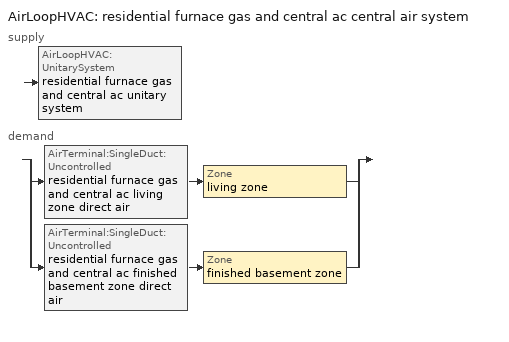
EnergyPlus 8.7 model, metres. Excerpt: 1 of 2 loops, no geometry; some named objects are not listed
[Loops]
AirLoopHVAC 'residential furnace gas and central ac central air system'
 supply: AirLoopHVAC:UnitarySystem 'residential furnace gas and central ac unitary system'
 demand: split
  | AirTerminal:SingleDuct:Uncontrolled 'residential furnace gas and central ac living zone direct air' > Zone 'living zone'
  | AirTerminal:SingleDuct:Uncontrolled 'residential furnace gas and central ac finished basement zone direct air' > Zone 'finished basement zone'
[ZoneControl:Thermostat] Control Object Type 1=ThermostatSetpoint:DualSetpoint
Name | Zone or ZoneList | Control Type Schedule | Control Name 1
finished basement zone Thermostat | finished basement zone | finished basement zone Thermostat Schedule | finished basement zone temperature setpoint
living zone Thermostat | living zone | living zone Thermostat Schedule | living zone temperature setpoint
[ThermostatSetpoint:DualSetpoint] Heating Setpoint Temperature Schedule=residential heating setpoint; Cooling Setpoint Temperature Schedule=residential cooling setpoint
finished basement zone temperature setpoint; living zone temperature setpoint
[AirTerminal:SingleDuct:Uncontrolled] Availability Schedule=Always On Discrete
Name | Maximum Air Flow Rate {m3/s}
residential furnace gas and central ac finished basement zone direct air | 0.0419697
residential furnace gas and central ac living zone direct air | 0.624938
[Zone equipment]
finished basement zone: residential furnace gas and central ac finished basement zone direct air
living zone: residential furnace gas and central ac living zone direct air
[AirLoopHVAC]
residential furnace gas and central ac central air system: Design Supply Air Flow Rate {m3/s}=0.666908
[Sizing:System]
residential furnace gas and central ac central air system: Type of Load to Size On=Sensible; Design Outdoor Air Flow Rate {m3/s}=Autosize; Central Heating Maximum System Air Flow Ratio=0.3; Preheat Design Temperature {C}=7; Preheat Design Humidity Ratio {kgWater/kgDryAir}=0.008; Precool Design Temperature {C}=12.8; Precool Design Humidity Ratio {kgWater/kgDryAir}=0.008; Central Cooling Design Supply Air Temperature {C}=12.8; Central Heating Design Supply Air Temperature {C}=16.7; Type of Zone Sum to Use=NonCoincident; 100% Outdoor Air in Cooling=Yes; 100% Outdoor Air in Heating=Yes; Central Cooling Design Supply Air Humidity Ratio {kgWater/kgDryAir}=0.0085; Central Heating Design Supply Air Humidity Ratio {kgWater/kgDryAir}=0.008; Cooling Supply Air Flow Rate Method=DesignDay; Cooling Supply Air Flow Rate {m3/s}=0; Cooling Supply Air Flow Rate Per Floor Area {m3/s-m2}=0.00996765; Cooling Fraction of Autosized Cooling Supply Air Flow Rate=1; Cooling Supply Air Flow Rate Per Unit Cooling Capacity {m3/s-W}=3.94755e-05; Heating Supply Air Flow Rate Method=DesignDay; Heating Supply Air Flow Rate {m3/s}=0; Heating Supply Air Flow Rate Per Floor Area {m3/s-m2}=0.00996765; Heating Fraction of Autosized Heating Supply Air Flow Rate=1; Heating Fraction of Autosized Cooling Supply Air Flow Rate=1; Heating Supply Air Flow Rate Per Unit Heating Capacity {m3/s-W}=3.15882e-05; System Outdoor Air Method=ZoneSum; Zone Maximum Outdoor Air Fraction=1; Cooling Design Capacity Method=CoolingDesignCapacity; Cooling Design Capacity {W}=Autosize; Cooling Design Capacity Per Floor Area {W/m2}=234.7; Fraction of Autosized Cooling Design Capacity=1; Heating Design Capacity Method=HeatingDesignCapacity; Heating Design Capacity {W}=Autosize; Heating Design Capacity Per Floor Area {W/m2}=157; Fraction of Autosized Heating Design Capacity=1; Central Cooling Capacity Control Method=OnOff
[AvailabilityManager:Scheduled]
residential furnace gas and central ac central air system Availability Manager: Schedule=Always On Discrete
[AirLoopHVAC:UnitarySystem]
residential furnace gas and central ac unitary system: Control Type=Load; Controlling Zone or Thermostat Location=living zone; Dehumidification Control Type=None; Availability Schedule=Always On Discrete; Supply Fan=residential furnace gas and central ac supply fan; Fan Placement=BlowThrough; Supply Air Fan Operating Mode Schedule=Always Off Discrete; Heating Coil=residential furnace gas heating coil; DX Heating Coil Sizing Ratio=1; Cooling Coil=residential central ac cooling coil; Use DOAS DX Cooling Coil=No; Minimum Supply Air Temperature {C}=2; Latent Load Control=SensibleOnlyLoadControl; Cooling Supply Air Flow Rate Method=SupplyAirFlowRate; Cooling Supply Air Flow Rate {m3/s}=0.336182; Heating Supply Air Flow Rate Method=SupplyAirFlowRate; Heating Supply Air Flow Rate {m3/s}=0.666908; No Load Supply Air Flow Rate {m3/s}=0; Maximum Supply Air Temperature {C}=48.8889; Maximum Outdoor Dry-Bulb Temperature for Supplemental Heater Operation {C}=21; Maximum Cycling Rate {cycles/hr}=2.5; Heat Pump Time Constant {s}=60; Fraction of On-Cycle Power Use=0.01; Heat Pump Fan Delay Time {s}=60; Ancillary On-Cycle Electric Power {W}=0; Ancillary Off-Cycle Electric Power {W}=0; Design Specification Multispeed Object=Unitary System Performance Multispeed 2
[Fan:OnOff]
residential furnace gas and central ac supply fan: Availability Schedule=Always On Discrete; Fan Total Efficiency=0.117562; Pressure Rise {Pa}=124.55; Maximum Flow Rate {m3/s}=0.666913; Motor Efficiency=1; Motor In Airstream Fraction=1; Fan Power Ratio Function of Speed Ratio Curve=Fan On Off Power Curve; Fan Efficiency Ratio Function of Speed Ratio Curve=Fan On Off Efficiency Curve
[Coil:Heating:Fuel]
residential furnace gas heating coil: Availability Schedule=residential heating season; Fuel Type=NaturalGas; Burner Efficiency=0.92; Nominal Capacity {W}=18756.5; Parasitic Electric Load {W}=0; Parasitic Fuel Load {W}=0
[Coil:Cooling:DX:MultiSpeed]
residential central ac cooling coil: Availability Schedule=residential cooling season; Condenser Type=AirCooled; Apply Part Load Fraction to Speeds Greater than 1=No; Apply Latent Degradation to Speeds Greater than 1=No; Crankcase Heater Capacity {W}=0; Maximum Outdoor Dry-Bulb Temperature for Crankcase Heater Operation {C}=12.7778; Basin Heater Capacity {W/K}=0; Basin Heater Setpoint Temperature {C}=2; Fuel Type=Electricity; Number of Speeds=2; Speed Gross Rated Total Cooling Capacity 1 {W}=10128.5; Speed Gross Rated Sensible Heat Ratio 1=0.714817; Speed Gross Rated Cooling COP 1 {W/W}=4.27165; Speed Rated Air Flow Rate 1 {m3/s}=0.576667; Rated Evaporator Fan Power Per Volume Flow Rate 1 {W/(m3/s)}=773.3; Speed Total Cooling Capacity Function of Temperature Curve Name 1=Cool-Cap-fT1; Speed Total Cooling Capacity Function of Flow Fraction Curve Name 1=Cool-Cap-fFF1; Speed Energy Input Ratio Function of Temperature Curve Name 1=Cool-EIR-fT1; Speed Energy Input Ratio Function of Flow Fraction Curve Name 1=Cool-EIR-fFF1; Speed Part Load Fraction Correlation Curve Name 1=Cool-PLF-fPLR1; Speed Nominal Time for Condensate Removal to Begin 1 {s}=1000; Speed Ratio of Initial Moisture Evaporation Rate and Steady State Latent Capacity 1=1.5; Speed Maximum Cycling Rate 1 {cycles/hr}=3; Speed Latent Capacity Time Constant 1 {s}=45; Speed Rated Waste Heat Fraction of Power Input 1=0.2; Speed Waste Heat Function of Temperature Curve Name 1=ConstantBiquadratic; Speed Evaporative Condenser Effectiveness 1=0.9; Speed Evaporative Condenser Air Flow Rate 1 {m3/s}=AutoSize; Speed Rated Evaporative Condenser Pump Power Consumption 1 {W}=AutoSize; Speed Gross Rated Total Cooling Capacity 2 {W}=14067.4; Speed Gross Rated Sensible Heat Ratio 2=0.733765; Speed Gross Rated Cooling COP 2 {W/W}=3.96731; Speed Rated Air Flow Rate 2 {m3/s}=0.670543; Rated Evaporator Fan Power Per Volume Flow Rate 2 {W/(m3/s)}=773.3; Speed Total Cooling Capacity Function of Temperature Curve Name 2=Cool-Cap-fT2; Speed Total Cooling Capacity Function of Flow Fraction Curve Name 2=Cool-Cap-fFF2; Speed Energy Input Ratio Function of Temperature Curve Name 2=Cool-EIR-fT2; Speed Energy Input Ratio Function of Flow Fraction Curve Name 2=Cool-EIR-fFF2; Speed Part Load Fraction Correlation Curve Name 2=Cool-PLF-fPLR2; Speed Nominal Time for Condensate Removal to Begin 2 {s}=1000; Speed Ratio of Initial Moisture Evaporation Rate and Steady State Latent Capacity 2=1.5; Speed Maximum Cycling Rate 2 {cycles/hr}=3; Speed Latent Capacity Time Constant 2 {s}=45; Speed Rated Waste Heat Fraction of Power Input 2=0.2; Speed Waste Heat Function of Temperature Curve Name 2=ConstantBiquadratic; Speed Evaporative Condenser Effectiveness 2=0.9; Speed Evaporative Condenser Air Flow Rate 2 {m3/s}=AutoSize; Speed Rated Evaporative Condenser Pump Power Consumption 2 {W}=AutoSize
[UnitarySystemPerformance:Multispeed]
Unitary System Performance Multispeed 2: Number of Speeds for Heating=1; Number of Speeds for Cooling=2; Single Mode Operation=No; Heating Speed Supply Air Flow Ratio 1=autosize; Cooling Speed Supply Air Flow Ratio 1=0.86; Heating Speed Supply Air Flow Ratio 2=autosize; Cooling Speed Supply Air Flow Ratio 2=1
[EnergyManagementSystem:GlobalVariable]
res_ds_u_1_ah_mfr
res_ds_u_1_ah_t
res_ds_u_1_ah_to_liv
res_ds_u_1_ah_tt
res_ds_u_1_ah_vfr
res_ds_u_1_ah_w
res_ds_u_1_ah_wt
res_ds_u_1_fan_rtf
res_ds_u_1_liv_to_ah
res_ds_u_1_lk_exh_fan_equiv
res_ds_u_1_lk_sup_fan_equiv
res_ds_u_1_ret_air_t
res_ds_u_1_ret_air_w
res_ds_u_1_ret_d_cn_to_ah
res_ds_u_1_ret_d_cn_to_pl
res_ds_u_1_ret_lat_lk
res_ds_u_1_ret_s_lk
res_ds_u_1_sup_d_cn_to_ah
res_ds_u_1_sup_d_cn_to_lv
res_ds_u_1_sup_lat_lk_to_ah
res_ds_u_1_sup_lat_lk_to_lv
res_ds_u_1_sup_s_lk_to_ah
res_ds_u_1_sup_s_lk_to_lv
[EnergyManagementSystem:Sensor]
Name | Output:Variable or Output:Meter Index Key | Output:Variable or Output:Meter
residential_ceiling_fan_sched_val_sensor | residential ceiling fan schedule | Schedule Value
residential_ceiling_fan_tin_sensor; res_af_u_1_tin_s | living zone | Zone Mean Air Temperature
res_af_u_1_tt_s | living zone | Zone Outdoor Air Drybulb Temperature
res_af_u_1_vw_s |  | Site Wind Speed
res_ds_u_1_ah_mfr_s | Node 17 | System Node Mass Flow Rate
res_ds_u_1_ah_tt_s | Node 17 | System Node Temperature
res_ds_u_1_ah_t_s | finished basement zone | Zone Air Temperature
res_ds_u_1_ah_vfr_s | Node 17 | System Node Current Density Volume Flow Rate
res_ds_u_1_ah_wt_s | Node 17 | System Node Humidity Ratio
res_ds_u_1_ah_w_s | finished basement zone | Zone Mean Air Humidity Ratio
res_ds_u_1_fan_rtf_s | residential furnace gas and central ac supply fan | Fan Runtime Fraction
res_ds_u_1_ret_air_t_s | Node 20 | System Node Temperature
res_ds_u_1_ret_air_w_s | Node 20 | System Node Humidity Ratio
res_infil_u_1_bath_sch_s | res infil_u 1 bath exhaust schedule | Schedule Value
res_infil_u_1_clothes_dryer_sch_s | res infil_u 1 clothes dryer exhaust schedule | Schedule Value
res_infil_u_1_range_sch_s | res infil_u 1 range hood schedule | Schedule Value
res_infil_u_1_wh_sch_s | Always On Discrete | Schedule Value
res_nv_u_1_nva_s | res nv_u 1 avail schedule | Schedule Value
res_nv_u_1_pb_s |  | Site Outdoor Air Barometric Pressure
res_nv_u_1_phiin_s | living zone | Zone Air Relative Humidity
res_nv_u_1_sp_s | res nv_u 1 temp schedule | Schedule Value
res_nv_u_1_wt_s |  | Site Outdoor Air Humidity Ratio
[EnergyManagementSystem:Actuator]
Name | Actuated Component Unique | Actuated Component Type | Actuated Component Control Type
residential_ceiling_fan_sched_override | residential ceiling fan master | Schedule:Constant | Schedule Value
res_ds_u_1_ah_to_liv_mix_act | res_ds_u_1_ah_to_liv mix | ZoneMixing | Air Exchange Flow Rate
res_ds_u_1_liv_to_ah_mix_act | res_ds_u_1_liv_to_ah mix | ZoneMixing | Air Exchange Flow Rate
res_ds_u_1_ret_d_cn_to_ah_equip_act | res_ds_u_1_ret_d_cn_to_ah equip | OtherEquipment | Power Level
res_ds_u_1_ret_d_cn_to_pl_equip_act | res_ds_u_1_ret_d_cn_to_pl equip | OtherEquipment | Power Level
res_ds_u_1_ret_lat_lk_equip_act | res_ds_u_1_ret_lat_lk equip | OtherEquipment | Power Level
res_ds_u_1_ret_s_lk_equip_act | res_ds_u_1_ret_s_lk equip | OtherEquipment | Power Level
res_ds_u_1_sup_d_cn_to_ah_equip_act | res_ds_u_1_sup_d_cn_to_ah equip | OtherEquipment | Power Level
res_ds_u_1_sup_d_cn_to_lv_equip_act | res_ds_u_1_sup_d_cn_to_lv equip | OtherEquipment | Power Level
res_ds_u_1_sup_lat_lk_to_ah_equip_act | res_ds_u_1_sup_lat_lk_to_ah equip | OtherEquipment | Power Level
res_ds_u_1_sup_lat_lk_to_lv_equip_act | res_ds_u_1_sup_lat_lk_to_lv equip | OtherEquipment | Power Level
res_ds_u_1_sup_s_lk_to_ah_equip_act | res_ds_u_1_sup_s_lk_to_ah equip | OtherEquipment | Power Level
res_ds_u_1_sup_s_lk_to_lv_equip_act | res_ds_u_1_sup_s_lk_to_lv equip | OtherEquipment | Power Level
res_infil_u_1_bath_exh_fan_load_equip_act | res infil_u 1 bath exh fan load equip | ElectricEquipment | Electric Power Level
res_infil_u_1_flow_act | res infil_u 1 flow | Zone Infiltration | Air Exchange Flow Rate
res_infil_u_1_house_exh_fan_load_equip_act | res infil_u 1 house exh fan load equip | ElectricEquipment | Electric Power Level
res_infil_u_1_range_hood_fan_load_equip_act | res infil_u 1 range hood fan load equip | ElectricEquipment | Electric Power Level
res_nv_u_1_flow_act | res nv_u 1 flow | Zone Infiltration | Air Exchange Flow Rate
[EnergyManagementSystem:Program]
residential_ceiling_fan_schedule_program: If residential_ceiling_fan_sched_val_sensor == 0; Set residential_ceiling_fan_sched_override = 0; ElseIf residential_ceiling_fan_tin_sensor < 25.5; Set residential_ceiling_fan_sched_override = 0; Else; Set residential_ceiling_fan_sched_override = 1; EndIf
res_ds_u_1_program: Set res_ds_u_1_ah_mfr = res_ds_u_1_ah_mfr_s; Set res_ds_u_1_fan_rtf = res_ds_u_1_fan_rtf_s; Set res_ds_u_1_ah_vfr = res_ds_u_1_ah_vfr_s; Set res_ds_u_1_ah_tt = res_ds_u_1_ah_tt_s; Set res_ds_u_1_ah_wt = res_ds_u_1_ah_wt_s; Set res_ds_u_1_ret_air_t = res_ds_u_1_ret_air_t_s; Set res_ds_u_1_ret_air_w = res_ds_u_1_ret_air_w_s; Set res_ds_u_1_ah_t = res_ds_u_1_ah_t_s; Set res_ds_u_1_ah_w = res_ds_u_1_ah_w_s; Run res_ds_u_1_lk_subrout; Set res_ds_u_1_sup_s_lk_to_lv_equip_act = res_ds_u_1_sup_s_lk_to_lv; Set res_ds_u_1_sup_lat_lk_to_lv_equip_act = res_ds_u_1_sup_lat_lk_to_lv; Set res_ds_u_1_sup_d_cn_to_lv_equip_act = res_ds_u_1_sup_d_cn_to_lv; Set res_ds_u_1_sup_d_cn_to_ah_equip_act = res_ds_u_1_sup_d_cn_to_ah; Set res_ds_u_1_sup_s_lk_to_ah_equip_act = res_ds_u_1_sup_s_lk_to_ah; Set res_ds_u_1_sup_lat_lk_to_ah_equip_act = res_ds_u_1_sup_lat_lk_to_ah; Set res_ds_u_1_ret_s_lk_equip_act = res_ds_u_1_ret_s_lk; Set res_ds_u_1_ret_lat_lk_equip_act = res_ds_u_1_ret_lat_lk; Set res_ds_u_1_ret_d_cn_to_pl_equip_act = res_ds_u_1_ret_d_cn_to_pl; Set res_ds_u_1_ret_d_cn_to_ah_equip_act = res_ds_u_1_ret_d_cn_to_ah; Set res_ds_u_1_ah_to_liv_mix_act = res_ds_u_1_ah_to_liv; Set res_ds_u_1_liv_to_ah_mix_act = res_ds_u_1_liv_to_ah
[Schedule:Constant]
Name | Hourly Value
Always Off Discrete | 0
Always On Discrete | 1
[Schedule:Compact]
finished basement zone Thermostat Schedule; living zone Thermostat Schedule: Through: 12/31, For: AllDays, Until: 24:00, 4
[Schedule:Day:Interval]
residential heating setpoint allday1; residential heating setpoint allday2; residential heating setpoint allday3; residential heating setpoint allday4; residential heating setpoint allday5; residential heating setpoint allday6; residential heating setpoint allday10; residential heating setpoint allday11; residential heating setpoint allday12: No, 01:00, 20, 02:00, 20, 03:00, 20, 04:00, 20, 05:00, 20, 06:00, 20, 07:00, 20, 08:00, 20, 09:00, 20, 10:00, 20, 11:00, 20, 12:00, 20, 13:00, 20, 14:00, 20, 15:00, 20, 16:00, 20, 17:00, 20, 18:00, 20, 19:00, 20, 20:00, 20, 21:00, 20, 22:00, 20, 23:00, 20, 24:00, 20
residential heating setpoint allday7; residential heating setpoint allday8; residential heating setpoint allday9: No, 01:00, -10000, 02:00, -10000, 03:00, -10000, 04:00, -10000, 05:00, -10000, 06:00, -10000, 07:00, -10000, 08:00, -10000, 09:00, -10000, 10:00, -10000, 11:00, -10000, 12:00, -10000, 13:00, -10000, 14:00, -10000, 15:00, -10000, 16:00, -10000, 17:00, -10000, 18:00, -10000, 19:00, -10000, 20:00, -10000, 21:00, -10000, 22:00, -10000, 23:00, -10000, 24:00, -10000
Schedule Day 8; Schedule Day 9; Schedule Day 10; Schedule Day 7: No, 24:00, 0
residential cooling setpoint allday1; residential cooling setpoint allday2; residential cooling setpoint allday3; residential cooling setpoint allday4; residential cooling setpoint allday11; residential cooling setpoint allday12: No, 01:00, 10000, 02:00, 10000, 03:00, 10000, 04:00, 10000, 05:00, 10000, 06:00, 10000, 07:00, 10000, 08:00, 10000, 09:00, 10000, 10:00, 10000, 11:00, 10000, 12:00, 10000, 13:00, 10000, 14:00, 10000, 15:00, 10000, 16:00, 10000, 17:00, 10000, 18:00, 10000, 19:00, 10000, 20:00, 10000, 21:00, 10000, 22:00, 10000, 23:00, 10000, 24:00, 10000
residential cooling setpoint allday5; residential cooling setpoint allday6; residential cooling setpoint allday7; residential cooling setpoint allday8; residential cooling setpoint allday9; residential cooling setpoint allday10: No, 01:00, 25.5556, 02:00, 25.5556, 03:00, 25.5556, 04:00, 25.5556, 05:00, 25.5556, 06:00, 25.5556, 07:00, 25.5556, 08:00, 25.5556, 09:00, 25.5556, 10:00, 25.5556, 11:00, 25.5556, 12:00, 25.5556, 13:00, 25.5556, 14:00, 25.5556, 15:00, 25.5556, 16:00, 25.5556, 17:00, 25.5556, 18:00, 25.5556, 19:00, 25.5556, 20:00, 25.5556, 21:00, 25.5556, 22:00, 25.5556, 23:00, 25.5556, 24:00, 25.5556
residential cooling season allday1; residential cooling season allday11; residential cooling season allday12; residential cooling season allday2; residential cooling season allday3; residential cooling season allday4; residential heating season allday7; residential heating season allday8; residential heating season allday9: No, 01:00, 0, 02:00, 0, 03:00, 0, 04:00, 0, 05:00, 0, 06:00, 0, 07:00, 0, 08:00, 0, 09:00, 0, 10:00, 0, 11:00, 0, 12:00, 0, 13:00, 0, 14:00, 0, 15:00, 0, 16:00, 0, 17:00, 0, 18:00, 0, 19:00, 0, 20:00, 0, 21:00, 0, 22:00, 0, 23:00, 0, 24:00, 0
residential cooling season allday10; residential cooling season allday5; residential cooling season allday6; residential cooling season allday7; residential cooling season allday8; residential cooling season allday9; residential heating season allday1; residential heating season allday10; residential heating season allday11; residential heating season allday12; residential heating season allday2; residential heating season allday3; residential heating season allday4; residential heating season allday5; residential heating season allday6: No, 01:00, 1, 02:00, 1, 03:00, 1, 04:00, 1, 05:00, 1, 06:00, 1, 07:00, 1, 08:00, 1, 09:00, 1, 10:00, 1, 11:00, 1, 12:00, 1, 13:00, 1, 14:00, 1, 15:00, 1, 16:00, 1, 17:00, 1, 18:00, 1, 19:00, 1, 20:00, 1, 21:00, 1, 22:00, 1, 23:00, 1, 24:00, 1
[Schedule:Week:Daily]
Schedule:Week:Daily {653f659a-22ab-4782-bb75-15cd092afe16}: Schedule Day 8, Schedule Day 8, Schedule Day 8, Schedule Day 8, residential heating setpoint allday1, residential heating setpoint allday1, residential heating setpoint allday1, Schedule Day 8, Schedule Day 8, Schedule Day 8, Schedule Day 8, Schedule Day 8
Schedule:Week:Daily {cd7244e8-0b50-4d06-b466-af0c1708abe7}: residential heating setpoint allday1, residential heating setpoint allday1, residential heating setpoint allday1, residential heating setpoint allday1, residential heating setpoint allday1, residential heating setpoint allday1, residential heating setpoint allday1, Schedule Day 8, Schedule Day 8, Schedule Day 8, Schedule Day 8, Schedule Day 8
Schedule:Week:Daily {d06e9b5e-7d76-4339-b18e-b71ca1a39984}: residential heating setpoint allday2, residential heating setpoint allday2, residential heating setpoint allday2, residential heating setpoint allday2, residential heating setpoint allday2, residential heating setpoint allday2, residential heating setpoint allday2, Schedule Day 8, Schedule Day 8, Schedule Day 8, Schedule Day 8, Schedule Day 8
Schedule:Week:Daily {7250b615-5f57-4155-96be-8954aa332269}: residential heating setpoint allday3, residential heating setpoint allday3, residential heating setpoint allday3, residential heating setpoint allday3, residential heating setpoint allday3, residential heating setpoint allday3, residential heating setpoint allday3, Schedule Day 8, Schedule Day 8, Schedule Day 8, Schedule Day 8, Schedule Day 8
Schedule:Week:Daily {09b0bea9-2ac3-4410-a410-ab83270821c5}: residential heating setpoint allday3, residential heating setpoint allday3, residential heating setpoint allday3, residential heating setpoint allday4, residential heating setpoint allday4, residential heating setpoint allday4, residential heating setpoint allday4, Schedule Day 8, Schedule Day 8, Schedule Day 8, Schedule Day 8, Schedule Day 8
Schedule:Week:Daily {1d48f2c0-73a7-40a3-8dd7-1d938ba735ed}: residential heating setpoint allday4, residential heating setpoint allday4, residential heating setpoint allday4, residential heating setpoint allday4, residential heating setpoint allday4, residential heating setpoint allday4, residential heating setpoint allday4, Schedule Day 8, Schedule Day 8, Schedule Day 8, Schedule Day 8, Schedule Day 8
Schedule:Week:Daily {5c5984f5-5dfd-437c-b4b9-cb40b077f3ba}: residential heating setpoint allday4, residential heating setpoint allday4, residential heating setpoint allday4, residential heating setpoint allday4, residential heating setpoint allday4, residential heating setpoint allday5, residential heating setpoint allday5, Schedule Day 8, Schedule Day 8, Schedule Day 8, Schedule Day 8, Schedule Day 8
Schedule:Week:Daily {28f18d9a-dc55-420c-afd6-eb8796051cc7}: residential heating setpoint allday5, residential heating setpoint allday5, residential heating setpoint allday5, residential heating setpoint allday5, residential heating setpoint allday5, residential heating setpoint allday5, residential heating setpoint allday5, Schedule Day 8, Schedule Day 8, Schedule Day 8, Schedule Day 8, Schedule Day 8
Schedule:Week:Daily {f0e21310-ba4b-4e3d-8ebf-46ec4bacea13}: residential heating setpoint allday5, residential heating setpoint allday6, residential heating setpoint allday6, residential heating setpoint allday6, residential heating setpoint allday6, residential heating setpoint allday6, residential heating setpoint allday6, Schedule Day 8, Schedule Day 8, Schedule Day 8, Schedule Day 8, Schedule Day 8
Schedule:Week:Daily {b93b9412-d7c8-411a-8770-bd1ded2cbf98}: residential heating setpoint allday6, residential heating setpoint allday6, residential heating setpoint allday6, residential heating setpoint allday6, residential heating setpoint allday6, residential heating setpoint allday6, residential heating setpoint allday6, Schedule Day 8, Schedule Day 8, Schedule Day 8, Schedule Day 8, Schedule Day 8
Schedule:Week:Daily {689b3df1-1687-4095-a745-2aebec3d70ba}: residential heating setpoint allday6, residential heating setpoint allday6, residential heating setpoint allday6, residential heating setpoint allday7, residential heating setpoint allday7, residential heating setpoint allday7, residential heating setpoint allday7, Schedule Day 8, Schedule Day 8, Schedule Day 8, Schedule Day 8, Schedule Day 8
Schedule:Week:Daily {95d89660-2022-4876-a3d0-8470d3fcbb46}: residential heating setpoint allday7, residential heating setpoint allday7, residential heating setpoint allday7, residential heating setpoint allday7, residential heating setpoint allday7, residential heating setpoint allday7, residential heating setpoint allday7, Schedule Day 8, Schedule Day 8, Schedule Day 8, Schedule Day 8, Schedule Day 8
Schedule:Week:Daily {c8fca326-a22e-4eff-8154-0be932e8c563}: residential heating setpoint allday7, residential heating setpoint allday7, residential heating setpoint allday7, residential heating setpoint allday7, residential heating setpoint allday7, residential heating setpoint allday7, residential heating setpoint allday8, Schedule Day 8, Schedule Day 8, Schedule Day 8, Schedule Day 8, Schedule Day 8
Schedule:Week:Daily {e0e8eb27-c376-4663-99e7-3045b3c7eecf}: residential heating setpoint allday8, residential heating setpoint allday8, residential heating setpoint allday8, residential heating setpoint allday8, residential heating setpoint allday8, residential heating setpoint allday8, residential heating setpoint allday8, Schedule Day 8, Schedule Day 8, Schedule Day 8, Schedule Day 8, Schedule Day 8
Schedule:Week:Daily {39ea7ce2-1de8-495c-9545-9d0b5dd6bede}: residential heating setpoint allday8, residential heating setpoint allday8, residential heating setpoint allday9, residential heating setpoint allday9, residential heating setpoint allday9, residential heating setpoint allday9, residential heating setpoint allday9, Schedule Day 8, Schedule Day 8, Schedule Day 8, Schedule Day 8, Schedule Day 8
Schedule:Week:Daily {ee3e9b9a-fe24-4a91-a93e-5dfcc157924d}: residential heating setpoint allday9, residential heating setpoint allday9, residential heating setpoint allday9, residential heating setpoint allday9, residential heating setpoint allday9, residential heating setpoint allday9, residential heating setpoint allday9, Schedule Day 8, Schedule Day 8, Schedule Day 8, Schedule Day 8, Schedule Day 8
Schedule:Week:Daily {8107513b-0c3f-4d9d-8678-916fdc229131}: residential heating setpoint allday9, residential heating setpoint allday9, residential heating setpoint allday9, residential heating setpoint allday9, residential heating setpoint allday10, residential heating setpoint allday10, residential heating setpoint allday10, Schedule Day 8, Schedule Day 8, Schedule Day 8, Schedule Day 8, Schedule Day 8
Schedule:Week:Daily {44d96fae-e539-435a-9c14-b36f2c655448}: residential heating setpoint allday10, residential heating setpoint allday10, residential heating setpoint allday10, residential heating setpoint allday10, residential heating setpoint allday10, residential heating setpoint allday10, residential heating setpoint allday10, Schedule Day 8, Schedule Day 8, Schedule Day 8, Schedule Day 8, Schedule Day 8
Schedule:Week:Daily {00ce3723-8824-4128-9cb2-229baa3da257}: residential heating setpoint allday11, residential heating setpoint allday11, residential heating setpoint allday11, residential heating setpoint allday11, residential heating setpoint allday11, residential heating setpoint allday11, residential heating setpoint allday11, Schedule Day 8, Schedule Day 8, Schedule Day 8, Schedule Day 8, Schedule Day 8
Schedule:Week:Daily {85b545dd-ba0c-459d-b958-4a927d89774f}: residential heating setpoint allday11, residential heating setpoint allday11, residential heating setpoint allday12, residential heating setpoint allday12, residential heating setpoint allday12, residential heating setpoint allday12, residential heating setpoint allday12, Schedule Day 8, Schedule Day 8, Schedule Day 8, Schedule Day 8, Schedule Day 8
Schedule:Week:Daily {fb3c3e02-8fdb-49b8-af9f-b63f60bbcdec}: residential heating setpoint allday12, residential heating setpoint allday12, residential heating setpoint allday12, residential heating setpoint allday12, residential heating setpoint allday12, residential heating setpoint allday12, residential heating setpoint allday12, Schedule Day 8, Schedule Day 8, Schedule Day 8, Schedule Day 8, Schedule Day 8
Schedule:Week:Daily {7c501d26-a56f-4a0a-a34f-d7e1a43912cf}: Schedule Day 9, Schedule Day 9, Schedule Day 9, Schedule Day 9, residential cooling setpoint allday1, residential cooling setpoint allday1, residential cooling setpoint allday1, Schedule Day 9, Schedule Day 9, Schedule Day 9, Schedule Day 9, Schedule Day 9
Schedule:Week:Daily {05423cbc-2876-498c-97ff-717967311be6}: residential cooling setpoint allday1, residential cooling setpoint allday1, residential cooling setpoint allday1, residential cooling setpoint allday1, residential cooling setpoint allday1, residential cooling setpoint allday1, residential cooling setpoint allday1, Schedule Day 9, Schedule Day 9, Schedule Day 9, Schedule Day 9, Schedule Day 9
Schedule:Week:Daily {24014ca8-bf0a-46df-a995-7ec189cdcd11}: residential cooling setpoint allday2, residential cooling setpoint allday2, residential cooling setpoint allday2, residential cooling setpoint allday2, residential cooling setpoint allday2, residential cooling setpoint allday2, residential cooling setpoint allday2, Schedule Day 9, Schedule Day 9, Schedule Day 9, Schedule Day 9, Schedule Day 9
Schedule:Week:Daily {7bf36fac-8437-40df-abd9-16e5cc493382}: residential cooling setpoint allday3, residential cooling setpoint allday3, residential cooling setpoint allday3, residential cooling setpoint allday3, residential cooling setpoint allday3, residential cooling setpoint allday3, residential cooling setpoint allday3, Schedule Day 9, Schedule Day 9, Schedule Day 9, Schedule Day 9, Schedule Day 9
Schedule:Week:Daily {a878bf4e-cece-4b37-bf8b-6f4a630688c0}: residential cooling setpoint allday3, residential cooling setpoint allday3, residential cooling setpoint allday3, residential cooling setpoint allday4, residential cooling setpoint allday4, residential cooling setpoint allday4, residential cooling setpoint allday4, Schedule Day 9, Schedule Day 9, Schedule Day 9, Schedule Day 9, Schedule Day 9
Schedule:Week:Daily {457ff4af-56da-4204-98ed-680a13a49593}: residential cooling setpoint allday4, residential cooling setpoint allday4, residential cooling setpoint allday4, residential cooling setpoint allday4, residential cooling setpoint allday4, residential cooling setpoint allday4, residential cooling setpoint allday4, Schedule Day 9, Schedule Day 9, Schedule Day 9, Schedule Day 9, Schedule Day 9
Schedule:Week:Daily {977bda39-1164-4cc2-9e44-0ce12bfd0502}: residential cooling setpoint allday4, residential cooling setpoint allday4, residential cooling setpoint allday4, residential cooling setpoint allday4, residential cooling setpoint allday4, residential cooling setpoint allday5, residential cooling setpoint allday5, Schedule Day 9, Schedule Day 9, Schedule Day 9, Schedule Day 9, Schedule Day 9
Schedule:Week:Daily {eb053761-861d-4504-9c32-5dfa9344b64c}: residential cooling setpoint allday5, residential cooling setpoint allday5, residential cooling setpoint allday5, residential cooling setpoint allday5, residential cooling setpoint allday5, residential cooling setpoint allday5, residential cooling setpoint allday5, Schedule Day 9, Schedule Day 9, Schedule Day 9, Schedule Day 9, Schedule Day 9
Schedule:Week:Daily {f80e68a2-55ce-4468-98be-8f0d8509c5ad}: residential cooling setpoint allday5, residential cooling setpoint allday6, residential cooling setpoint allday6, residential cooling setpoint allday6, residential cooling setpoint allday6, residential cooling setpoint allday6, residential cooling setpoint allday6, Schedule Day 9, Schedule Day 9, Schedule Day 9, Schedule Day 9, Schedule Day 9
Schedule:Week:Daily {5d5d003d-7065-4f1e-9f84-483c2024e802}: residential cooling setpoint allday6, residential cooling setpoint allday6, residential cooling setpoint allday6, residential cooling setpoint allday6, residential cooling setpoint allday6, residential cooling setpoint allday6, residential cooling setpoint allday6, Schedule Day 9, Schedule Day 9, Schedule Day 9, Schedule Day 9, Schedule Day 9
Schedule:Week:Daily {3203ec2a-6901-44c3-8617-203ba3d3d4a0}: residential cooling setpoint allday6, residential cooling setpoint allday6, residential cooling setpoint allday6, residential cooling setpoint allday7, residential cooling setpoint allday7, residential cooling setpoint allday7, residential cooling setpoint allday7, Schedule Day 9, Schedule Day 9, Schedule Day 9, Schedule Day 9, Schedule Day 9
Schedule:Week:Daily {2e2ac6b9-62c1-43a3-99db-42df3e901c91}: residential cooling setpoint allday7, residential cooling setpoint allday7, residential cooling setpoint allday7, residential cooling setpoint allday7, residential cooling setpoint allday7, residential cooling setpoint allday7, residential cooling setpoint allday7, Schedule Day 9, Schedule Day 9, Schedule Day 9, Schedule Day 9, Schedule Day 9
Schedule:Week:Daily {4179e53b-ae3b-496c-bc03-b0fab881477b}: residential cooling setpoint allday7, residential cooling setpoint allday7, residential cooling setpoint allday7, residential cooling setpoint allday7, residential cooling setpoint allday7, residential cooling setpoint allday7, residential cooling setpoint allday8, Schedule Day 9, Schedule Day 9, Schedule Day 9, Schedule Day 9, Schedule Day 9
Schedule:Week:Daily {6d8b8973-0d47-4aed-8e05-558433b17992}: residential cooling setpoint allday8, residential cooling setpoint allday8, residential cooling setpoint allday8, residential cooling setpoint allday8, residential cooling setpoint allday8, residential cooling setpoint allday8, residential cooling setpoint allday8, Schedule Day 9, Schedule Day 9, Schedule Day 9, Schedule Day 9, Schedule Day 9
Schedule:Week:Daily {4c33f360-a1d7-48ea-92f9-a1997b62499a}: residential cooling setpoint allday8, residential cooling setpoint allday8, residential cooling setpoint allday9, residential cooling setpoint allday9, residential cooling setpoint allday9, residential cooling setpoint allday9, residential cooling setpoint allday9, Schedule Day 9, Schedule Day 9, Schedule Day 9, Schedule Day 9, Schedule Day 9
Schedule:Week:Daily {4cf3e36c-5629-4d1e-8b39-8146b819f81d}: residential cooling setpoint allday9, residential cooling setpoint allday9, residential cooling setpoint allday9, residential cooling setpoint allday9, residential cooling setpoint allday9, residential cooling setpoint allday9, residential cooling setpoint allday9, Schedule Day 9, Schedule Day 9, Schedule Day 9, Schedule Day 9, Schedule Day 9
Schedule:Week:Daily {c7938cab-bc0b-4756-ba6d-ec2b24aab026}: residential cooling setpoint allday9, residential cooling setpoint allday9, residential cooling setpoint allday9, residential cooling setpoint allday9, residential cooling setpoint allday10, residential cooling setpoint allday10, residential cooling setpoint allday10, Schedule Day 9, Schedule Day 9, Schedule Day 9, Schedule Day 9, Schedule Day 9
Schedule:Week:Daily {3a56625d-b413-498e-ae1a-37a8010fe32d}: residential cooling setpoint allday10, residential cooling setpoint allday10, residential cooling setpoint allday10, residential cooling setpoint allday10, residential cooling setpoint allday10, residential cooling setpoint allday10, residential cooling setpoint allday10, Schedule Day 9, Schedule Day 9, Schedule Day 9, Schedule Day 9, Schedule Day 9
Schedule:Week:Daily {7d76ea54-8cd8-4946-947d-5688d5eee893}: residential cooling setpoint allday11, residential cooling setpoint allday11, residential cooling setpoint allday11, residential cooling setpoint allday11, residential cooling setpoint allday11, residential cooling setpoint allday11, residential cooling setpoint allday11, Schedule Day 9, Schedule Day 9, Schedule Day 9, Schedule Day 9, Schedule Day 9
Schedule:Week:Daily {8b1efe3d-ec75-405b-a1f1-dd53cd49a62b}: residential cooling setpoint allday11, residential cooling setpoint allday11, residential cooling setpoint allday12, residential cooling setpoint allday12, residential cooling setpoint allday12, residential cooling setpoint allday12, residential cooling setpoint allday12, Schedule Day 9, Schedule Day 9, Schedule Day 9, Schedule Day 9, Schedule Day 9
Schedule:Week:Daily {810422ac-0ec6-4535-97cd-9c4df8955886}: residential cooling setpoint allday12, residential cooling setpoint allday12, residential cooling setpoint allday12, residential cooling setpoint allday12, residential cooling setpoint allday12, residential cooling setpoint allday12, residential cooling setpoint allday12, Schedule Day 9, Schedule Day 9, Schedule Day 9, Schedule Day 9, Schedule Day 9
Schedule:Week:Daily {f8677559-5160-4da5-b297-894ce408068f}: Schedule Day 10, Schedule Day 10, Schedule Day 10, Schedule Day 10, residential cooling season allday1, residential cooling season allday1, residential cooling season allday1, Schedule Day 10, Schedule Day 10, Schedule Day 10, Schedule Day 10, Schedule Day 10
Schedule:Week:Daily {a5a471f7-d007-4fec-b3d2-ae7eb5f5b93f}: residential cooling season allday1, residential cooling season allday1, residential cooling season allday1, residential cooling season allday1, residential cooling season allday1, residential cooling season allday1, residential cooling season allday1, Schedule Day 10, Schedule Day 10, Schedule Day 10, Schedule Day 10, Schedule Day 10
Schedule:Week:Daily {882a32f8-2bc1-4d7d-bc8d-85376cb44d5a}: residential cooling season allday2, residential cooling season allday2, residential cooling season allday2, residential cooling season allday2, residential cooling season allday2, residential cooling season allday2, residential cooling season allday2, Schedule Day 10, Schedule Day 10, Schedule Day 10, Schedule Day 10, Schedule Day 10
Schedule:Week:Daily {335d8bbc-6d48-47e9-b5d7-82877fd73230}: residential cooling season allday3, residential cooling season allday3, residential cooling season allday3, residential cooling season allday3, residential cooling season allday3, residential cooling season allday3, residential cooling season allday3, Schedule Day 10, Schedule Day 10, Schedule Day 10, Schedule Day 10, Schedule Day 10
Schedule:Week:Daily {f5ec91e4-9277-4b56-931a-f247b8d8a9f9}: residential cooling season allday3, residential cooling season allday3, residential cooling season allday3, residential cooling season allday4, residential cooling season allday4, residential cooling season allday4, residential cooling season allday4, Schedule Day 10, Schedule Day 10, Schedule Day 10, Schedule Day 10, Schedule Day 10
Schedule:Week:Daily {a8109aa1-56a8-4779-a654-fbe9ad52e46d}: residential cooling season allday4, residential cooling season allday4, residential cooling season allday4, residential cooling season allday4, residential cooling season allday4, residential cooling season allday4, residential cooling season allday4, Schedule Day 10, Schedule Day 10, Schedule Day 10, Schedule Day 10, Schedule Day 10
Schedule:Week:Daily {8f898909-f2cf-49f3-b947-b32ba5ecd85e}: residential cooling season allday4, residential cooling season allday4, residential cooling season allday4, residential cooling season allday4, residential cooling season allday4, residential cooling season allday5, residential cooling season allday5, Schedule Day 10, Schedule Day 10, Schedule Day 10, Schedule Day 10, Schedule Day 10
Schedule:Week:Daily {ab610428-f523-4928-8786-f7c4f7f96a18}: residential cooling season allday5, residential cooling season allday5, residential cooling season allday5, residential cooling season allday5, residential cooling season allday5, residential cooling season allday5, residential cooling season allday5, Schedule Day 10, Schedule Day 10, Schedule Day 10, Schedule Day 10, Schedule Day 10
Schedule:Week:Daily {e3096e53-abc9-497e-8c97-2db0e78baada}: residential cooling season allday5, residential cooling season allday6, residential cooling season allday6, residential cooling season allday6, residential cooling season allday6, residential cooling season allday6, residential cooling season allday6, Schedule Day 10, Schedule Day 10, Schedule Day 10, Schedule Day 10, Schedule Day 10
Schedule:Week:Daily {1b8e1b84-edf6-4c78-9fea-ef3e42c631b1}: residential cooling season allday6, residential cooling season allday6, residential cooling season allday6, residential cooling season allday6, residential cooling season allday6, residential cooling season allday6, residential cooling season allday6, Schedule Day 10, Schedule Day 10, Schedule Day 10, Schedule Day 10, Schedule Day 10
Schedule:Week:Daily {a06248a6-0508-4345-8422-eaec4bfbc77d}: residential cooling season allday6, residential cooling season allday6, residential cooling season allday6, residential cooling season allday7, residential cooling season allday7, residential cooling season allday7, residential cooling season allday7, Schedule Day 10, Schedule Day 10, Schedule Day 10, Schedule Day 10, Schedule Day 10
Schedule:Week:Daily {61c7f954-aa7e-4fb3-82e2-fbc37ec9f4fd}: residential cooling season allday7, residential cooling season allday7, residential cooling season allday7, residential cooling season allday7, residential cooling season allday7, residential cooling season allday7, residential cooling season allday7, Schedule Day 10, Schedule Day 10, Schedule Day 10, Schedule Day 10, Schedule Day 10
Schedule:Week:Daily {6a88c095-54e4-4568-9659-29345d85340b}: residential cooling season allday7, residential cooling season allday7, residential cooling season allday7, residential cooling season allday7, residential cooling season allday7, residential cooling season allday7, residential cooling season allday8, Schedule Day 10, Schedule Day 10, Schedule Day 10, Schedule Day 10, Schedule Day 10
Schedule:Week:Daily {626262d4-9451-48a0-a088-af3d17f70852}: residential cooling season allday8, residential cooling season allday8, residential cooling season allday8, residential cooling season allday8, residential cooling season allday8, residential cooling season allday8, residential cooling season allday8, Schedule Day 10, Schedule Day 10, Schedule Day 10, Schedule Day 10, Schedule Day 10
Schedule:Week:Daily {b88fcc26-ee66-49c5-ac7a-28bde4c6d027}: residential cooling season allday8, residential cooling season allday8, residential cooling season allday9, residential cooling season allday9, residential cooling season allday9, residential cooling season allday9, residential cooling season allday9, Schedule Day 10, Schedule Day 10, Schedule Day 10, Schedule Day 10, Schedule Day 10
Schedule:Week:Daily {2c539941-0533-465a-bbb3-25ca578a0d9b}: residential cooling season allday9, residential cooling season allday9, residential cooling season allday9, residential cooling season allday9, residential cooling season allday9, residential cooling season allday9, residential cooling season allday9, Schedule Day 10, Schedule Day 10, Schedule Day 10, Schedule Day 10, Schedule Day 10
Schedule:Week:Daily {acfeff39-0c9a-482e-b940-7337ee2d6849}: residential cooling season allday9, residential cooling season allday9, residential cooling season allday9, residential cooling season allday9, residential cooling season allday10, residential cooling season allday10, residential cooling season allday10, Schedule Day 10, Schedule Day 10, Schedule Day 10, Schedule Day 10, Schedule Day 10
Schedule:Week:Daily {cde86c68-0701-4c87-a2fc-8f3319d69a6c}: residential cooling season allday10, residential cooling season allday10, residential cooling season allday10, residential cooling season allday10, residential cooling season allday10, residential cooling season allday10, residential cooling season allday10, Schedule Day 10, Schedule Day 10, Schedule Day 10, Schedule Day 10, Schedule Day 10
Schedule:Week:Daily {ef0c82b1-a4d6-47d6-a052-eed4e9507f38}: residential cooling season allday11, residential cooling season allday11, residential cooling season allday11, residential cooling season allday11, residential cooling season allday11, residential cooling season allday11, residential cooling season allday11, Schedule Day 10, Schedule Day 10, Schedule Day 10, Schedule Day 10, Schedule Day 10
Schedule:Week:Daily {69f35b09-4375-49b9-989e-61139178bfb5}: residential cooling season allday11, residential cooling season allday11, residential cooling season allday12, residential cooling season allday12, residential cooling season allday12, residential cooling season allday12, residential cooling season allday12, Schedule Day 10, Schedule Day 10, Schedule Day 10, Schedule Day 10, Schedule Day 10
Schedule:Week:Daily {19b37399-84ce-4c66-be5f-6b31fe1c4cd7}: residential cooling season allday12, residential cooling season allday12, residential cooling season allday12, residential cooling season allday12, residential cooling season allday12, residential cooling season allday12, residential cooling season allday12, Schedule Day 10, Schedule Day 10, Schedule Day 10, Schedule Day 10, Schedule Day 10
Schedule:Week:Daily {35fcbccc-be2b-4205-ab53-790d1a755524}: Schedule Day 7, Schedule Day 7, Schedule Day 7, Schedule Day 7, residential heating season allday1, residential heating season allday1, residential heating season allday1, Schedule Day 7, Schedule Day 7, Schedule Day 7, Schedule Day 7, Schedule Day 7
Schedule:Week:Daily {6719473d-911a-45be-8e52-bd1098bbd18b}: residential heating season allday1, residential heating season allday1, residential heating season allday1, residential heating season allday1, residential heating season allday1, residential heating season allday1, residential heating season allday1, Schedule Day 7, Schedule Day 7, Schedule Day 7, Schedule Day 7, Schedule Day 7
Schedule:Week:Daily {3f1efbe4-3c46-4498-9a10-a942e8056e4a}: residential heating season allday2, residential heating season allday2, residential heating season allday2, residential heating season allday2, residential heating season allday2, residential heating season allday2, residential heating season allday2, Schedule Day 7, Schedule Day 7, Schedule Day 7, Schedule Day 7, Schedule Day 7
Schedule:Week:Daily {b86a126d-edf4-4fa2-be6a-b7a7dcb8a0f5}: residential heating season allday3, residential heating season allday3, residential heating season allday3, residential heating season allday3, residential heating season allday3, residential heating season allday3, residential heating season allday3, Schedule Day 7, Schedule Day 7, Schedule Day 7, Schedule Day 7, Schedule Day 7
Schedule:Week:Daily {2a2f1a6b-e34c-4c0c-a93a-15baad828cb6}: residential heating season allday3, residential heating season allday3, residential heating season allday3, residential heating season allday4, residential heating season allday4, residential heating season allday4, residential heating season allday4, Schedule Day 7, Schedule Day 7, Schedule Day 7, Schedule Day 7, Schedule Day 7
Schedule:Week:Daily {e95bc9c1-13e6-4382-8bdd-a7073096a886}: residential heating season allday4, residential heating season allday4, residential heating season allday4, residential heating season allday4, residential heating season allday4, residential heating season allday4, residential heating season allday4, Schedule Day 7, Schedule Day 7, Schedule Day 7, Schedule Day 7, Schedule Day 7
Schedule:Week:Daily {cd9f8a7d-ee01-448e-aeab-6640f3dd27ac}: residential heating season allday4, residential heating season allday4, residential heating season allday4, residential heating season allday4, residential heating season allday4, residential heating season allday5, residential heating season allday5, Schedule Day 7, Schedule Day 7, Schedule Day 7, Schedule Day 7, Schedule Day 7
Schedule:Week:Daily {7ccdb96b-8037-469e-bea1-8a81008d6232}: residential heating season allday5, residential heating season allday5, residential heating season allday5, residential heating season allday5, residential heating season allday5, residential heating season allday5, residential heating season allday5, Schedule Day 7, Schedule Day 7, Schedule Day 7, Schedule Day 7, Schedule Day 7
Schedule:Week:Daily {89f005a8-7b79-4148-bd01-7b76867ae559}: residential heating season allday5, residential heating season allday6, residential heating season allday6, residential heating season allday6, residential heating season allday6, residential heating season allday6, residential heating season allday6, Schedule Day 7, Schedule Day 7, Schedule Day 7, Schedule Day 7, Schedule Day 7
Schedule:Week:Daily {e5156117-88e4-4a12-ac1f-c36335f57bff}: residential heating season allday6, residential heating season allday6, residential heating season allday6, residential heating season allday6, residential heating season allday6, residential heating season allday6, residential heating season allday6, Schedule Day 7, Schedule Day 7, Schedule Day 7, Schedule Day 7, Schedule Day 7
Schedule:Week:Daily {3baa05d0-fd47-47ed-9db1-77ffc547dac1}: residential heating season allday6, residential heating season allday6, residential heating season allday6, residential heating season allday7, residential heating season allday7, residential heating season allday7, residential heating season allday7, Schedule Day 7, Schedule Day 7, Schedule Day 7, Schedule Day 7, Schedule Day 7
Schedule:Week:Daily {7979a8e7-6c5e-40c7-bac6-8e0b41d95605}: residential heating season allday7, residential heating season allday7, residential heating season allday7, residential heating season allday7, residential heating season allday7, residential heating season allday7, residential heating season allday7, Schedule Day 7, Schedule Day 7, Schedule Day 7, Schedule Day 7, Schedule Day 7
Schedule:Week:Daily {406c5398-e6e1-41dd-843a-ac2e911aa875}: residential heating season allday7, residential heating season allday7, residential heating season allday7, residential heating season allday7, residential heating season allday7, residential heating season allday7, residential heating season allday8, Schedule Day 7, Schedule Day 7, Schedule Day 7, Schedule Day 7, Schedule Day 7
Schedule:Week:Daily {9ac81599-de6f-47b8-a2b4-b8a0c7790a00}: residential heating season allday8, residential heating season allday8, residential heating season allday8, residential heating season allday8, residential heating season allday8, residential heating season allday8, residential heating season allday8, Schedule Day 7, Schedule Day 7, Schedule Day 7, Schedule Day 7, Schedule Day 7
Schedule:Week:Daily {2dad647e-4a69-456d-a5f4-c0765abec59f}: residential heating season allday8, residential heating season allday8, residential heating season allday9, residential heating season allday9, residential heating season allday9, residential heating season allday9, residential heating season allday9, Schedule Day 7, Schedule Day 7, Schedule Day 7, Schedule Day 7, Schedule Day 7
Schedule:Week:Daily {a1958f40-6308-4ced-9688-ca512180f444}: residential heating season allday9, residential heating season allday9, residential heating season allday9, residential heating season allday9, residential heating season allday9, residential heating season allday9, residential heating season allday9, Schedule Day 7, Schedule Day 7, Schedule Day 7, Schedule Day 7, Schedule Day 7
Schedule:Week:Daily {20949a13-69ba-4124-919b-12b18d3a759f}: residential heating season allday9, residential heating season allday9, residential heating season allday9, residential heating season allday9, residential heating season allday10, residential heating season allday10, residential heating season allday10, Schedule Day 7, Schedule Day 7, Schedule Day 7, Schedule Day 7, Schedule Day 7
Schedule:Week:Daily {5b56584b-ea26-41bc-825e-3b34ab5491b6}: residential heating season allday10, residential heating season allday10, residential heating season allday10, residential heating season allday10, residential heating season allday10, residential heating season allday10, residential heating season allday10, Schedule Day 7, Schedule Day 7, Schedule Day 7, Schedule Day 7, Schedule Day 7
Schedule:Week:Daily {da2ee516-bfe9-4d0f-9c06-90ac534302fb}: residential heating season allday11, residential heating season allday11, residential heating season allday11, residential heating season allday11, residential heating season allday11, residential heating season allday11, residential heating season allday11, Schedule Day 7, Schedule Day 7, Schedule Day 7, Schedule Day 7, Schedule Day 7
Schedule:Week:Daily {9d95bbff-8b4d-488a-8595-f13e0ea7b044}: residential heating season allday11, residential heating season allday11, residential heating season allday12, residential heating season allday12, residential heating season allday12, residential heating season allday12, residential heating season allday12, Schedule Day 7, Schedule Day 7, Schedule Day 7, Schedule Day 7, Schedule Day 7
Schedule:Week:Daily {bff78483-0d43-4da1-805b-1ed01af9a5dd}: residential heating season allday12, residential heating season allday12, residential heating season allday12, residential heating season allday12, residential heating season allday12, residential heating season allday12, residential heating season allday12, Schedule Day 7, Schedule Day 7, Schedule Day 7, Schedule Day 7, Schedule Day 7
[Schedule:Year]
residential heating setpoint: Schedule:Week:Daily {653f659a-22ab-4782-bb75-15cd092afe16}, 1, 1, 1, 3, Schedule:Week:Daily {cd7244e8-0b50-4d06-b466-af0c1708abe7}, 1, 4, 1, 31, Schedule:Week:Daily {d06e9b5e-7d76-4339-b18e-b71ca1a39984}, 2, 1, 2, 28, Schedule:Week:Daily {7250b615-5f57-4155-96be-8954aa332269}, 3, 1, 3, 28, Schedule:Week:Daily {09b0bea9-2ac3-4410-a410-ab83270821c5}, 3, 29, 4, 4, Schedule:Week:Daily {1d48f2c0-73a7-40a3-8dd7-1d938ba735ed}, 4, 5, 4, 25, Schedule:Week:Daily {5c5984f5-5dfd-437c-b4b9-cb40b077f3ba}, 4, 26, 5, 2, Schedule:Week:Daily {28f18d9a-dc55-420c-afd6-eb8796051cc7}, 5, 3, 5, 30, Schedule:Week:Daily {f0e21310-ba4b-4e3d-8ebf-46ec4bacea13}, 5, 31, 6, 6, Schedule:Week:Daily {b93b9412-d7c8-411a-8770-bd1ded2cbf98}, 6, 7, 6, 27, Schedule:Week:Daily {689b3df1-1687-4095-a745-2aebec3d70ba}, 6, 28, 7, 4, Schedule:Week:Daily {95d89660-2022-4876-a3d0-8470d3fcbb46}, 7, 5, 7, 25, Schedule:Week:Daily {c8fca326-a22e-4eff-8154-0be932e8c563}, 7, 26, 8, 1, Schedule:Week:Daily {e0e8eb27-c376-4663-99e7-3045b3c7eecf}, 8, 2, 8, 29, Schedule:Week:Daily {39ea7ce2-1de8-495c-9545-9d0b5dd6bede}, 8, 30, 9, 5, Schedule:Week:Daily {ee3e9b9a-fe24-4a91-a93e-5dfcc157924d}, 9, 6, 9, 26, Schedule:Week:Daily {8107513b-0c3f-4d9d-8678-916fdc229131}, 9, 27, 10, 3, Schedule:Week:Daily {44d96fae-e539-435a-9c14-b36f2c655448}, 10, 4, 10, 31, Schedule:Week:Daily {00ce3723-8824-4128-9cb2-229baa3da257}, 11, 1, 11, 28, Schedule:Week:Daily {85b545dd-ba0c-459d-b958-4a927d89774f}, 11, 29, 12, 5, Schedule:Week:Daily {fb3c3e02-8fdb-49b8-af9f-b63f60bbcdec}, 12, 6, 12, 31
residential cooling setpoint: Schedule:Week:Daily {7c501d26-a56f-4a0a-a34f-d7e1a43912cf}, 1, 1, 1, 3, Schedule:Week:Daily {05423cbc-2876-498c-97ff-717967311be6}, 1, 4, 1, 31, Schedule:Week:Daily {24014ca8-bf0a-46df-a995-7ec189cdcd11}, 2, 1, 2, 28, Schedule:Week:Daily {7bf36fac-8437-40df-abd9-16e5cc493382}, 3, 1, 3, 28, Schedule:Week:Daily {a878bf4e-cece-4b37-bf8b-6f4a630688c0}, 3, 29, 4, 4, Schedule:Week:Daily {457ff4af-56da-4204-98ed-680a13a49593}, 4, 5, 4, 25, Schedule:Week:Daily {977bda39-1164-4cc2-9e44-0ce12bfd0502}, 4, 26, 5, 2, Schedule:Week:Daily {eb053761-861d-4504-9c32-5dfa9344b64c}, 5, 3, 5, 30, Schedule:Week:Daily {f80e68a2-55ce-4468-98be-8f0d8509c5ad}, 5, 31, 6, 6, Schedule:Week:Daily {5d5d003d-7065-4f1e-9f84-483c2024e802}, 6, 7, 6, 27, Schedule:Week:Daily {3203ec2a-6901-44c3-8617-203ba3d3d4a0}, 6, 28, 7, 4, Schedule:Week:Daily {2e2ac6b9-62c1-43a3-99db-42df3e901c91}, 7, 5, 7, 25, Schedule:Week:Daily {4179e53b-ae3b-496c-bc03-b0fab881477b}, 7, 26, 8, 1, Schedule:Week:Daily {6d8b8973-0d47-4aed-8e05-558433b17992}, 8, 2, 8, 29, Schedule:Week:Daily {4c33f360-a1d7-48ea-92f9-a1997b62499a}, 8, 30, 9, 5, Schedule:Week:Daily {4cf3e36c-5629-4d1e-8b39-8146b819f81d}, 9, 6, 9, 26, Schedule:Week:Daily {c7938cab-bc0b-4756-ba6d-ec2b24aab026}, 9, 27, 10, 3, Schedule:Week:Daily {3a56625d-b413-498e-ae1a-37a8010fe32d}, 10, 4, 10, 31, Schedule:Week:Daily {7d76ea54-8cd8-4946-947d-5688d5eee893}, 11, 1, 11, 28, Schedule:Week:Daily {8b1efe3d-ec75-405b-a1f1-dd53cd49a62b}, 11, 29, 12, 5, Schedule:Week:Daily {810422ac-0ec6-4535-97cd-9c4df8955886}, 12, 6, 12, 31
residential cooling season: Schedule:Week:Daily {f8677559-5160-4da5-b297-894ce408068f}, 1, 1, 1, 3, Schedule:Week:Daily {a5a471f7-d007-4fec-b3d2-ae7eb5f5b93f}, 1, 4, 1, 31, Schedule:Week:Daily {882a32f8-2bc1-4d7d-bc8d-85376cb44d5a}, 2, 1, 2, 28, Schedule:Week:Daily {335d8bbc-6d48-47e9-b5d7-82877fd73230}, 3, 1, 3, 28, Schedule:Week:Daily {f5ec91e4-9277-4b56-931a-f247b8d8a9f9}, 3, 29, 4, 4, Schedule:Week:Daily {a8109aa1-56a8-4779-a654-fbe9ad52e46d}, 4, 5, 4, 25, Schedule:Week:Daily {8f898909-f2cf-49f3-b947-b32ba5ecd85e}, 4, 26, 5, 2, Schedule:Week:Daily {ab610428-f523-4928-8786-f7c4f7f96a18}, 5, 3, 5, 30, Schedule:Week:Daily {e3096e53-abc9-497e-8c97-2db0e78baada}, 5, 31, 6, 6, Schedule:Week:Daily {1b8e1b84-edf6-4c78-9fea-ef3e42c631b1}, 6, 7, 6, 27, Schedule:Week:Daily {a06248a6-0508-4345-8422-eaec4bfbc77d}, 6, 28, 7, 4, Schedule:Week:Daily {61c7f954-aa7e-4fb3-82e2-fbc37ec9f4fd}, 7, 5, 7, 25, Schedule:Week:Daily {6a88c095-54e4-4568-9659-29345d85340b}, 7, 26, 8, 1, Schedule:Week:Daily {626262d4-9451-48a0-a088-af3d17f70852}, 8, 2, 8, 29, Schedule:Week:Daily {b88fcc26-ee66-49c5-ac7a-28bde4c6d027}, 8, 30, 9, 5, Schedule:Week:Daily {2c539941-0533-465a-bbb3-25ca578a0d9b}, 9, 6, 9, 26, Schedule:Week:Daily {acfeff39-0c9a-482e-b940-7337ee2d6849}, 9, 27, 10, 3, Schedule:Week:Daily {cde86c68-0701-4c87-a2fc-8f3319d69a6c}, 10, 4, 10, 31, Schedule:Week:Daily {ef0c82b1-a4d6-47d6-a052-eed4e9507f38}, 11, 1, 11, 28, Schedule:Week:Daily {69f35b09-4375-49b9-989e-61139178bfb5}, 11, 29, 12, 5, Schedule:Week:Daily {19b37399-84ce-4c66-be5f-6b31fe1c4cd7}, 12, 6, 12, 31
residential heating season: Schedule:Week:Daily {35fcbccc-be2b-4205-ab53-790d1a755524}, 1, 1, 1, 3, Schedule:Week:Daily {6719473d-911a-45be-8e52-bd1098bbd18b}, 1, 4, 1, 31, Schedule:Week:Daily {3f1efbe4-3c46-4498-9a10-a942e8056e4a}, 2, 1, 2, 28, Schedule:Week:Daily {b86a126d-edf4-4fa2-be6a-b7a7dcb8a0f5}, 3, 1, 3, 28, Schedule:Week:Daily {2a2f1a6b-e34c-4c0c-a93a-15baad828cb6}, 3, 29, 4, 4, Schedule:Week:Daily {e95bc9c1-13e6-4382-8bdd-a7073096a886}, 4, 5, 4, 25, Schedule:Week:Daily {cd9f8a7d-ee01-448e-aeab-6640f3dd27ac}, 4, 26, 5, 2, Schedule:Week:Daily {7ccdb96b-8037-469e-bea1-8a81008d6232}, 5, 3, 5, 30, Schedule:Week:Daily {89f005a8-7b79-4148-bd01-7b76867ae559}, 5, 31, 6, 6, Schedule:Week:Daily {e5156117-88e4-4a12-ac1f-c36335f57bff}, 6, 7, 6, 27, Schedule:Week:Daily {3baa05d0-fd47-47ed-9db1-77ffc547dac1}, 6, 28, 7, 4, Schedule:Week:Daily {7979a8e7-6c5e-40c7-bac6-8e0b41d95605}, 7, 5, 7, 25, Schedule:Week:Daily {406c5398-e6e1-41dd-843a-ac2e911aa875}, 7, 26, 8, 1, Schedule:Week:Daily {9ac81599-de6f-47b8-a2b4-b8a0c7790a00}, 8, 2, 8, 29, Schedule:Week:Daily {2dad647e-4a69-456d-a5f4-c0765abec59f}, 8, 30, 9, 5, Schedule:Week:Daily {a1958f40-6308-4ced-9688-ca512180f444}, 9, 6, 9, 26, Schedule:Week:Daily {20949a13-69ba-4124-919b-12b18d3a759f}, 9, 27, 10, 3, Schedule:Week:Daily {5b56584b-ea26-41bc-825e-3b34ab5491b6}, 10, 4, 10, 31, Schedule:Week:Daily {da2ee516-bfe9-4d0f-9c06-90ac534302fb}, 11, 1, 11, 28, Schedule:Week:Daily {9d95bbff-8b4d-488a-8595-f13e0ea7b044}, 11, 29, 12, 5, Schedule:Week:Daily {bff78483-0d43-4da1-805b-1ed01af9a5dd}, 12, 6, 12, 31
[Curve:Exponent]
Fan On Off Power Curve: Coefficient1 Constant=1; Coefficient2 Constant=0; Coefficient3 Constant=0; Minimum Value of x {BasedOnField A2}=0; Maximum Value of x {BasedOnField A2}=1
[Curve:Cubic]
Fan On Off Efficiency Curve: Coefficient1 Constant=1; Coefficient2 x=0; Coefficient3 x**2=0; Coefficient4 x**3=0; Minimum Value of x {BasedOnField A2}=0; Maximum Value of x {BasedOnField A2}=1
[Curve:Biquadratic]
Name | Coefficient1 Constant | Coefficient2 x | Coefficient3 x**2 | Coefficient4 y | Coefficient5 y**2 | Coefficient6 x*y | Minimum Value of x {BasedOnField A2} | Maximum Value of x {BasedOnField A2} | Minimum Value of y {BasedOnField A3} | Maximum Value of y {BasedOnField A3}
Cool-Cap-fT1 | 1.66458 | -0.0803906 | 0.00330253 | 0.00123875 | -3.08772e-05 | -0.000523772 | 13.88 | 23.88 | 18.33 | 51.66
Cool-EIR-fT1 | -0.427376 | 0.141906 | -0.00412373 | -0.0140625 | 0.000831099 | -0.000432666 | 13.88 | 23.88 | 18.33 | 51.66
ConstantBiquadratic | 1 | 0 | 0 | 0 | 0 | 0 | -100 | 100 | -100 | 100
Cool-Cap-fT2 | 1.36788 | -0.0625665 | 0.00279689 | 0.00504097 | -6.804e-05 | -0.000454203 | 13.88 | 23.88 | 18.33 | 51.66
Cool-EIR-fT2 | 0.0423235 | 0.07892 | -0.00237605 | -0.00303591 | 0.000534921 | -0.000323028 | 13.88 | 23.88 | 18.33 | 51.66
[Curve:Quadratic] Minimum Value of x {BasedOnField A2}=0
Name | Coefficient1 Constant | Coefficient2 x | Coefficient3 x**2 | Maximum Value of x {BasedOnField A2} | Minimum Curve Output {BasedOnField A3} | Maximum Curve Output {BasedOnField A3}
Cool-Cap-fFF1 | 0.65673 | 0.516471 | -0.172887 | 2 | 0 | 2
Cool-EIR-fFF1 | 1.56295 | -0.79186 | 0.230031 | 2 | 0 | 2
Cool-PLF-fPLR1; Cool-PLF-fPLR2 | 0.89 | 0.11 | 0 | 1 | 0.7 | 1
Cool-Cap-fFF2 | 0.690335 | 0.464384 | -0.154508 | 2 | 0 | 2
Cool-EIR-fFF2 | 1.31565 | -0.482467 | 0.166239 | 2 | 0 | 2
